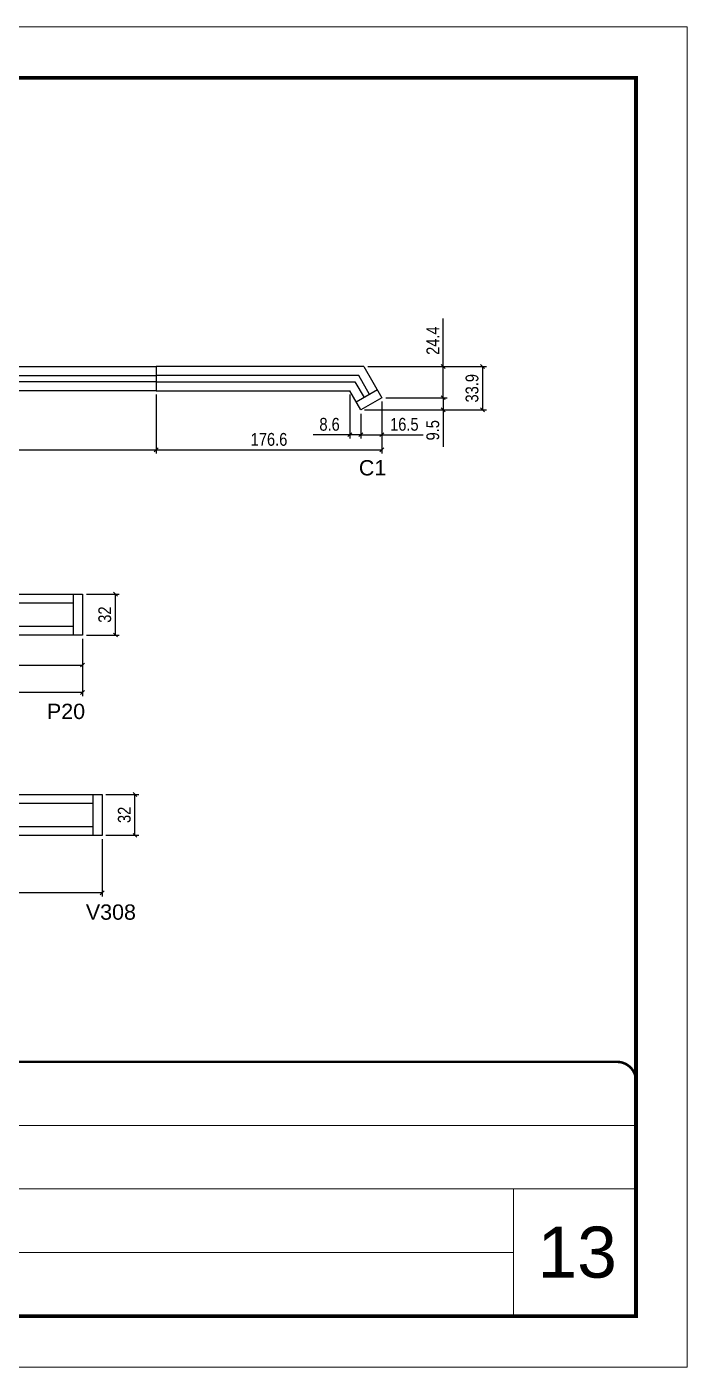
# Model space of a CAD drawing. Extents: x 3090 to 9343, y 762 to 5258.
# Drawn here: x 4058 to 4575, y 762 to 1812 of the extents above; entities that cross this region are included whole.
import ezdxf

# ---------------------------------------------------------------- set-up
doc = ezdxf.new("R2010")
doc.units = 0
doc.linetypes.add('CONTINUO', pattern=[0])
doc.linetypes.add('DASHED', pattern=[0.75, 0.5, -0.25])
for name, color, linetype in [('5', 5, 'Continuous'), ('Painéis', 200, 'Continuous'), ('SARR_2.2x7', 40, 'Continuous')]:
    doc.layers.add(name, color=color, linetype=linetype)
for name, color, linetype, lineweight in [('CARIMBO', 255, 'Continuous', 9), ('Escoras', 2, 'Continuous', 25), ('Folhas', 255, 'Continuous', 9), ('Romaneio', 3, 'Continuous', 13), ('SARRAFO DE PRESSAO', 251, 'DASHED', 9)]:
    doc.layers.add(name, color=color, linetype=linetype, lineweight=lineweight)
doc.styles.add('ARIAL', font='arial.ttf')
doc.styles.add('COTA TECNICA-50', font='techl___.ttf', dxfattribs={"height": 10})
doc.styles.get("Standard").update_dxf_attribs({"font": 'arial.ttf'})
doc.dimstyles.new('COTA PAINEL-50', dxfattribs={"dimtxt": 10, "dimasz": 3, "dimexe": 3, "dimexo": 3, "dimgap": 3, "dimtad": 1, "dimdec": 1, "dimzin": 12, "dimdsep": 46, "dimtxsty": 'COTA TECNICA-50', "dimblk1": 'OBLIQUE', "dimblk2": 'OBLIQUE', "dimsah": 1, "dimcen": 0.9, "dimclrd": 4, "dimclre": 4, "dimclrt": 240, "dimadec": 1, "dimazin": 3, "dimtfac": 1, "dimtdec": 1, "dimtmove": 0, "dimatfit": 3, "dimfxl": 1, "dimtolj": 1, "dimtzin": 12, "dimarcsym": 0})

# ---------------------------------------------------------------- blocks, each defined once
blk = doc.blocks.new('9999999999')
at = {"color": 30, "linetype": 'CONTINUO'}
for p, q in [((98564.6, 34379.6), (99584, 34379.6)), ((98564.6, 34329.8), (99488, 34329.8)), ((99584, 34329.8), (99488, 34329.8)), ((99488, 34329.8), (99488, 34230.2)), ((98564.6, 34280), (99488, 34280))]:
    blk.add_line(p, q, dxfattribs=at)
at = {"color": 30, "linetype": 'CONTINUO', "const_width": 2}
blk.add_lwpolyline([(99584, 34230.2), (99584, 34414.4, 0.414214), (99569, 34429.4), (98229, 34429.4, 0.414214), (98214, 34414.4), (98214, 34245.2, 0.414214), (98229, 34230.2), (99584, 34230.2)], format="xyb", dxfattribs=at)
at = {"layer": 'Folhas'}
blk.add_lwpolyline([(98139, 34190.2), (99624, 34190.2), (99624, 35240.2), (98139, 35240.2)], close=True, dxfattribs=at)
at = {"layer": 'Folhas', "color": 30, "const_width": 3}
blk.add_lwpolyline([(98214, 34230.2), (99584, 34230.2), (99584, 35200.2), (98214, 35200.2)], close=True, dxfattribs=at)
blk = doc.blocks.new('_Oblique')
at = {"color": 0, "linetype": 'ByBlock', "lineweight": -2}
blk.add_line((-0.5, -0.5), (0.5, 0.5), dxfattribs=at)
blk = doc.blocks.new('*D402')
at = {"layer": 'Defpoints', "color": 0, "linetype": 'ByBlock', "transparency": 16777216}
for p in [(4159.4, 1526.8), (4336, 1521.4), (4336, 1480.6)]:
    blk.add_point(p, dxfattribs=at)
at = {"layer": 'Escoras', "color": 4, "linetype": 'ByBlock', "lineweight": -2, "transparency": 16777216}
for p, q in [((4159.4, 1523.8), (4159.4, 1477.6)), ((4336, 1518.4), (4336, 1477.6)), ((4159.4, 1480.6), (4336, 1480.6))]:
    blk.add_line(p, q, dxfattribs=at)
at = {"layer": 'Escoras', "color": 4, "linetype": 'ByBlock', "lineweight": -2, "transparency": 16777216, "xscale": 3, "yscale": 3, "zscale": 3, "rotation": 180}
blk.add_blockref('_Oblique', (4159.4, 1480.6), dxfattribs=at)
at = {"layer": 'Escoras', "color": 4, "linetype": 'ByBlock', "lineweight": -2, "transparency": 16777216, "xscale": 3, "yscale": 3, "zscale": 3}
blk.add_blockref('_Oblique', (4336, 1480.6), dxfattribs=at)
at = {"layer": 'Escoras', "color": 240, "linetype": 'ByBlock', "transparency": 16777216, "insert": (4247.7, 1488.7), "char_height": 10, "attachment_point": 5, "style": 'COTA TECNICA-50'}
blk.add_mtext('\\A1;176.6', dxfattribs=at)
blk = doc.blocks.new('*D403')
at = {"layer": 'Defpoints', "color": 0, "linetype": 'ByBlock', "transparency": 16777216}
for p in [(4321.9, 1545.8), (4384, 1545.8), (4336, 1521.4)]:
    blk.add_point(p, dxfattribs=at)
at = {"layer": 'Escoras', "color": 4, "linetype": 'ByBlock', "lineweight": -2, "transparency": 16777216}
for p, q in [((4384, 1545.8), (4384, 1583.4)), ((4324.9, 1545.8), (4387, 1545.8)), ((4384, 1521.4), (4384, 1545.8)), ((4339, 1521.4), (4387, 1521.4))]:
    blk.add_line(p, q, dxfattribs=at)
at = {"layer": 'Escoras', "color": 4, "linetype": 'ByBlock', "lineweight": -2, "transparency": 16777216, "xscale": 3, "yscale": 3, "zscale": 3}
for p, rotation in [((4384, 1545.8), 90), ((4384, 1521.4), 270)]:
    blk.add_blockref('_Oblique', p, dxfattribs=dict(at, rotation=rotation))
at = {"layer": 'Escoras', "color": 240, "linetype": 'ByBlock', "transparency": 16777216, "insert": (4375.9, 1566.1), "char_height": 10, "attachment_point": 5, "rotation": 90, "style": 'COTA TECNICA-50'}
blk.add_mtext('\\A1;24.4', dxfattribs=at)
blk = doc.blocks.new('*D404')
at = {"layer": 'Defpoints', "color": 0, "linetype": 'ByBlock', "transparency": 16777216}
for p in [(4336, 1521.4), (4319.5, 1511.9), (4384, 1511.9)]:
    blk.add_point(p, dxfattribs=at)
at = {"layer": 'Escoras', "color": 4, "linetype": 'ByBlock', "lineweight": -2, "transparency": 16777216}
for p, q in [((4339, 1521.4), (4387, 1521.4)), ((4384, 1521.4), (4384, 1511.9)), ((4322.5, 1511.9), (4387, 1511.9)), ((4384, 1511.9), (4384, 1482.8))]:
    blk.add_line(p, q, dxfattribs=at)
at = {"layer": 'Escoras', "color": 4, "linetype": 'ByBlock', "lineweight": -2, "transparency": 16777216, "xscale": 3, "yscale": 3, "zscale": 3}
for p, rotation in [((4384, 1521.4), 90), ((4384, 1511.9), 270)]:
    blk.add_blockref('_Oblique', p, dxfattribs=dict(at, rotation=rotation))
at = {"layer": 'Escoras', "color": 240, "linetype": 'ByBlock', "transparency": 16777216, "insert": (4375.9, 1495.9), "char_height": 10, "attachment_point": 5, "rotation": 90, "style": 'COTA TECNICA-50'}
blk.add_mtext('\\A1;9.5', dxfattribs=at)
blk = doc.blocks.new('*D92')
at = {"layer": 'Defpoints', "color": 0, "linetype": 'ByBlock', "transparency": 16777216}
for p in [(4321.9, 1545.8), (4319.5, 1511.9), (4414.8, 1511.9)]:
    blk.add_point(p, dxfattribs=at)
at = {"layer": 'Escoras', "color": 4, "linetype": 'ByBlock', "lineweight": -2, "transparency": 16777216}
for p, q in [((4324.9, 1545.8), (4417.8, 1545.8)), ((4414.8, 1545.8), (4414.8, 1511.9)), ((4322.5, 1511.9), (4417.8, 1511.9))]:
    blk.add_line(p, q, dxfattribs=at)
at = {"layer": 'Escoras', "color": 4, "linetype": 'ByBlock', "lineweight": -2, "transparency": 16777216, "xscale": 3, "yscale": 3, "zscale": 3}
for p, rotation in [((4414.8, 1545.8), 90), ((4414.8, 1511.9), 270)]:
    blk.add_blockref('_Oblique', p, dxfattribs=dict(at, rotation=rotation))
at = {"layer": 'Escoras', "color": 240, "linetype": 'ByBlock', "transparency": 16777216, "insert": (4406.6, 1528.8), "char_height": 10, "attachment_point": 5, "rotation": 90, "style": 'COTA TECNICA-50'}
blk.add_mtext('\\A1;33.9', dxfattribs=at)
blk = doc.blocks.new('*D93')
at = {"layer": 'Defpoints', "color": 0, "linetype": 'ByBlock', "transparency": 16777216}
for p in [(4336, 1521.4), (4319.5, 1511.9), (4336, 1492.4)]:
    blk.add_point(p, dxfattribs=at)
at = {"layer": 'Escoras', "color": 4, "linetype": 'ByBlock', "lineweight": -2, "transparency": 16777216}
for p, q in [((4336, 1518.4), (4336, 1489.4)), ((4319.5, 1508.9), (4319.5, 1489.4)), ((4319.5, 1492.4), (4336, 1492.4)), ((4336, 1492.4), (4368.3, 1492.4))]:
    blk.add_line(p, q, dxfattribs=at)
at = {"layer": 'Escoras', "color": 4, "linetype": 'ByBlock', "lineweight": -2, "transparency": 16777216, "xscale": 3, "yscale": 3, "zscale": 3, "rotation": 180}
blk.add_blockref('_Oblique', (4319.5, 1492.4), dxfattribs=at)
at = {"layer": 'Escoras', "color": 4, "linetype": 'ByBlock', "lineweight": -2, "transparency": 16777216, "xscale": 3, "yscale": 3, "zscale": 3}
blk.add_blockref('_Oblique', (4336, 1492.4), dxfattribs=at)
at = {"layer": 'Escoras', "color": 240, "linetype": 'ByBlock', "transparency": 16777216, "insert": (4353.6, 1500.5), "char_height": 10, "attachment_point": 5, "style": 'COTA TECNICA-50'}
blk.add_mtext('\\A1;16.5', dxfattribs=at)
blk = doc.blocks.new('*D405')
at = {"layer": 'Defpoints', "color": 0, "linetype": 'ByBlock', "transparency": 16777216}
for p in [(4310.9, 1526.8), (4319.5, 1511.9), (4310.9, 1492.4)]:
    blk.add_point(p, dxfattribs=at)
at = {"layer": 'Escoras', "color": 4, "linetype": 'ByBlock', "lineweight": -2, "transparency": 16777216}
for p, q in [((4310.9, 1523.8), (4310.9, 1489.4)), ((4319.5, 1508.9), (4319.5, 1489.4)), ((4310.9, 1492.4), (4282.3, 1492.4)), ((4319.5, 1492.4), (4310.9, 1492.4))]:
    blk.add_line(p, q, dxfattribs=at)
at = {"layer": 'Escoras', "color": 4, "linetype": 'ByBlock', "lineweight": -2, "transparency": 16777216, "xscale": 3, "yscale": 3, "zscale": 3, "rotation": 180}
blk.add_blockref('_Oblique', (4310.9, 1492.4), dxfattribs=at)
at = {"layer": 'Escoras', "color": 4, "linetype": 'ByBlock', "lineweight": -2, "transparency": 16777216, "xscale": 3, "yscale": 3, "zscale": 3}
blk.add_blockref('_Oblique', (4319.5, 1492.4), dxfattribs=at)
at = {"layer": 'Escoras', "color": 240, "linetype": 'ByBlock', "transparency": 16777216, "insert": (4295.1, 1500.5), "char_height": 10, "attachment_point": 5, "style": 'COTA TECNICA-50'}
blk.add_mtext('\\A1;8.6', dxfattribs=at)
blk = doc.blocks.new('*D105')
at = {"layer": 'Defpoints', "color": 0, "linetype": 'ByBlock', "transparency": 16777216}
for p in [(3957.8, 1335.5), (4101.8, 1335.5), (4101.8, 1312)]:
    blk.add_point(p, dxfattribs=at)
at = {"layer": 'Romaneio', "color": 4, "linetype": 'ByBlock', "lineweight": -2, "transparency": 16777216}
for p, q in [((3957.8, 1332.5), (3957.8, 1309)), ((4101.8, 1332.5), (4101.8, 1309)), ((3957.8, 1312), (4101.8, 1312))]:
    blk.add_line(p, q, dxfattribs=at)
at = {"layer": 'Romaneio', "color": 4, "linetype": 'ByBlock', "lineweight": -2, "transparency": 16777216, "xscale": 3, "yscale": 3, "zscale": 3, "rotation": 180}
blk.add_blockref('_Oblique', (3957.8, 1312), dxfattribs=at)
at = {"layer": 'Romaneio', "color": 4, "linetype": 'ByBlock', "lineweight": -2, "transparency": 16777216, "xscale": 3, "yscale": 3, "zscale": 3}
blk.add_blockref('_Oblique', (4101.8, 1312), dxfattribs=at)
at = {"layer": 'Romaneio', "color": 240, "linetype": 'ByBlock', "transparency": 16777216, "insert": (4029.8, 1320.1), "char_height": 10, "attachment_point": 5, "style": 'COTA TECNICA-50'}
blk.add_mtext('\\A1;144', dxfattribs=at)
blk = doc.blocks.new('*D106')
at = {"layer": 'Defpoints', "color": 0, "linetype": 'ByBlock', "transparency": 16777216}
for p in [(3469.8, 1335.5), (4101.8, 1335.5), (3469.8, 1290.5)]:
    blk.add_point(p, dxfattribs=at)
at = {"layer": 'Romaneio', "color": 4, "linetype": 'ByBlock', "lineweight": -2, "transparency": 16777216}
for p, q in [((3469.8, 1332.5), (3469.8, 1287.5)), ((4101.8, 1332.5), (4101.8, 1287.5)), ((4101.8, 1290.5), (3469.8, 1290.5))]:
    blk.add_line(p, q, dxfattribs=at)
at = {"layer": 'Romaneio', "color": 4, "linetype": 'ByBlock', "lineweight": -2, "transparency": 16777216, "xscale": 3, "yscale": 3, "zscale": 3, "rotation": 180}
blk.add_blockref('_Oblique', (3469.8, 1290.5), dxfattribs=at)
at = {"layer": 'Romaneio', "color": 4, "linetype": 'ByBlock', "lineweight": -2, "transparency": 16777216, "xscale": 3, "yscale": 3, "zscale": 3}
blk.add_blockref('_Oblique', (4101.8, 1290.5), dxfattribs=at)
at = {"layer": 'Romaneio', "color": 240, "linetype": 'ByBlock', "transparency": 16777216, "insert": (3785.8, 1298.7), "char_height": 10, "attachment_point": 5, "style": 'COTA TECNICA-50'}
blk.add_mtext('\\A1;632', dxfattribs=at)
blk = doc.blocks.new('*D111')
at = {"layer": 'Defpoints', "color": 0, "linetype": 'ByBlock', "transparency": 16777216}
for p in [(4117.1, 1210.6), (4142.8, 1210.6), (4117.1, 1178.6)]:
    blk.add_point(p, dxfattribs=at)
at = {"layer": 'Romaneio', "color": 4, "linetype": 'ByBlock', "lineweight": -2, "transparency": 16777216}
for p, q in [((4120.1, 1210.6), (4145.8, 1210.6)), ((4142.8, 1178.6), (4142.8, 1210.6)), ((4120.1, 1178.6), (4145.8, 1178.6))]:
    blk.add_line(p, q, dxfattribs=at)
at = {"layer": 'Romaneio', "color": 4, "linetype": 'ByBlock', "lineweight": -2, "transparency": 16777216, "xscale": 3, "yscale": 3, "zscale": 3}
for p, rotation in [((4142.8, 1210.6), 90), ((4142.8, 1178.6), 270)]:
    blk.add_blockref('_Oblique', p, dxfattribs=dict(at, rotation=rotation))
at = {"layer": 'Romaneio', "color": 240, "linetype": 'ByBlock', "transparency": 16777216, "insert": (4134.5, 1194.6), "char_height": 10, "attachment_point": 5, "rotation": 90, "style": 'COTA TECNICA-50'}
blk.add_mtext('\\A1;32', dxfattribs=at)
blk = doc.blocks.new('*D423')
at = {"layer": 'Defpoints', "color": 0, "linetype": 'ByBlock', "transparency": 16777216}
for p in [(3892.1, 1178.6), (4117.1, 1178.6), (3892.1, 1133.6)]:
    blk.add_point(p, dxfattribs=at)
at = {"layer": 'Romaneio', "color": 4, "linetype": 'ByBlock', "lineweight": -2, "transparency": 16777216}
for p, q in [((3892.1, 1175.6), (3892.1, 1130.6)), ((4117.1, 1175.6), (4117.1, 1130.6)), ((4117.1, 1133.6), (3892.1, 1133.6))]:
    blk.add_line(p, q, dxfattribs=at)
at = {"layer": 'Romaneio', "color": 4, "linetype": 'ByBlock', "lineweight": -2, "transparency": 16777216, "xscale": 3, "yscale": 3, "zscale": 3, "rotation": 180}
blk.add_blockref('_Oblique', (3892.1, 1133.6), dxfattribs=at)
at = {"layer": 'Romaneio', "color": 4, "linetype": 'ByBlock', "lineweight": -2, "transparency": 16777216, "xscale": 3, "yscale": 3, "zscale": 3}
blk.add_blockref('_Oblique', (4117.1, 1133.6), dxfattribs=at)
at = {"layer": 'Romaneio', "color": 240, "linetype": 'ByBlock', "transparency": 16777216, "insert": (4004.6, 1141.7), "char_height": 10, "attachment_point": 5, "style": 'COTA TECNICA-50'}
blk.add_mtext('\\A1;225', dxfattribs=at)
blk = doc.blocks.new('*D112')
at = {"layer": 'Defpoints', "color": 0, "linetype": 'ByBlock', "transparency": 16777216}
for p in [(4101.8, 1367.5), (4127.5, 1367.5), (4101.8, 1335.5)]:
    blk.add_point(p, dxfattribs=at)
at = {"layer": 'Romaneio', "color": 4, "linetype": 'ByBlock', "lineweight": -2, "transparency": 16777216}
for p, q in [((4104.8, 1367.5), (4130.5, 1367.5)), ((4127.5, 1335.5), (4127.5, 1367.5)), ((4104.8, 1335.5), (4130.5, 1335.5))]:
    blk.add_line(p, q, dxfattribs=at)
at = {"layer": 'Romaneio', "color": 4, "linetype": 'ByBlock', "lineweight": -2, "transparency": 16777216, "xscale": 3, "yscale": 3, "zscale": 3}
for p, rotation in [((4127.5, 1367.5), 90), ((4127.5, 1335.5), 270)]:
    blk.add_blockref('_Oblique', p, dxfattribs=dict(at, rotation=rotation))
at = {"layer": 'Romaneio', "color": 240, "linetype": 'ByBlock', "transparency": 16777216, "insert": (4119.2, 1351.5), "char_height": 10, "attachment_point": 5, "rotation": 90, "style": 'COTA TECNICA-50'}
blk.add_mtext('\\A1;32', dxfattribs=at)
blk = doc.blocks.new('*D504')
at = {"layer": 'Defpoints', "color": 0, "linetype": 'ByBlock', "transparency": 16777216}
for p in [(3915.4, 1526.8), (4159.4, 1526.8), (4159.4, 1480.6)]:
    blk.add_point(p, dxfattribs=at)
at = {"layer": 'Romaneio', "color": 4, "linetype": 'ByBlock', "lineweight": -2, "transparency": 16777216}
for p, q in [((3915.4, 1523.8), (3915.4, 1477.6)), ((4159.4, 1523.8), (4159.4, 1477.6)), ((3915.4, 1480.6), (4159.4, 1480.6))]:
    blk.add_line(p, q, dxfattribs=at)
at = {"layer": 'Romaneio', "color": 4, "linetype": 'ByBlock', "lineweight": -2, "transparency": 16777216, "xscale": 3, "yscale": 3, "zscale": 3, "rotation": 180}
blk.add_blockref('_Oblique', (3915.4, 1480.6), dxfattribs=at)
at = {"layer": 'Romaneio', "color": 4, "linetype": 'ByBlock', "lineweight": -2, "transparency": 16777216, "xscale": 3, "yscale": 3, "zscale": 3}
blk.add_blockref('_Oblique', (4159.4, 1480.6), dxfattribs=at)
at = {"layer": 'Romaneio', "color": 240, "linetype": 'ByBlock', "transparency": 16777216, "insert": (4037.4, 1488.7), "char_height": 10, "attachment_point": 5, "style": 'COTA TECNICA-50'}
blk.add_mtext('\\A1;244', dxfattribs=at)

msp = doc.modelspace()

# ---------------------------------------------------------------- linework, layer by layer
at = {"layer": 'Painéis', "linetype": 'Continuous'}
for points in [[(3915.39, 1545.78), (4159.39, 1545.78), (4159.39, 1526.78), (3915.39, 1526.78)], [(3957.79, 1335.46), (3957.79, 1367.46), (4101.79, 1367.46), (4101.79, 1335.46)], [(4117.09, 1178.56), (3892.06, 1178.56), (3892.06, 1210.56), (4117.09, 1210.56)]]:
    msp.add_lwpolyline(points, close=True, dxfattribs=at)
for points in [[(4321.91, 1545.78), (4159.39, 1545.78)], [(4321.91, 1545.78), (4335.98, 1521.41), (4319.52, 1511.91), (4310.94, 1526.78)], [(4159.39, 1526.78), (4310.94, 1526.78)]]:
    msp.add_lwpolyline(points, dxfattribs=at)
at = {"layer": 'SARR_2.2x7', "linetype": 'Continuous'}
for p, q in [((3915.39, 1538.78), (4159.39, 1538.78)), ((4159.39, 1533.78), (3915.39, 1533.78)), ((4332.48, 1527.47), (4316.02, 1517.97)), ((4094.79, 1335.46), (4094.79, 1367.46)), ((4094.79, 1360.46), (3957.79, 1360.46)), ((3957.79, 1342.46), (4094.79, 1342.46)), ((4110.09, 1178.56), (4110.09, 1210.56)), ((4110.09, 1203.56), (3899.06, 1203.56)), ((3899.06, 1185.56), (4110.09, 1185.56))]:
    msp.add_line(p, q, dxfattribs=at)
for points in [[(4326.42, 1523.97), (4317.87, 1538.78), (4159.39, 1538.78)], [(4159.39, 1533.78), (4314.98, 1533.78), (4322.09, 1521.47)]]:
    msp.add_lwpolyline(points, dxfattribs=at)

# ---------------------------------------------------------------- block references
at = {"layer": 'SARRAFO DE PRESSAO', "color": 6, "linetype": 'ByBlock'}
msp.add_blockref('9999999999', (-95049.05, -33428.25), dxfattribs=at)

# ---------------------------------------------------------------- texts
at = {"layer": '5', "linetype": 'Continuous'}
for s, p in [('C1', (4318.02, 1460.51)), ('P20', (4073.94, 1269.69)), ('V308', (4104.39, 1112.47))]:
    msp.add_text(s, height=12, rotation=359.99996, dxfattribs=at).set_placement(p)
at = {"layer": 'CARIMBO', "style": 'ARIAL'}
msp.add_text('13', height=40, dxfattribs=at).set_placement((4457.79, 832.09))

# ---------------------------------------------------------------- dimensions: what is measured, and where the dimension line sits
at = {"layer": 'Escoras', "linetype": 'ByBlock'}
for base, p2, picture, middle in [((4384.02, 1545.78), (4321.91, 1545.78), '*D403', (4375.95, 1566.09)), ((4384.02, 1511.91), (4319.52, 1511.91), '*D404', (4375.88, 1495.87))]:
    dim = msp.add_linear_dim(base=base, p1=(4335.98, 1521.41), p2=p2, angle=90, dimstyle='COTA PAINEL-50', override={"dimarcsym": 1}, dxfattribs=at)
    dim.commit()
    dim.dimension.update_dxf_attribs({"geometry": picture, "text_midpoint": middle})
dim = msp.add_linear_dim(base=(4414.85, 1511.91), p1=(4321.91, 1545.78), p2=(4319.52, 1511.91), angle=90, dimstyle='COTA PAINEL-50', override={"dimarcsym": 1}, dxfattribs=at)
dim.commit()
dim.dimension.update_dxf_attribs({"geometry": '*D92', "text_midpoint": (4414.85, 1528.84), "dimtype": 160})
for base, p1, p2, picture, middle in [((4335.98, 1480.61), (4159.39, 1526.78), (4335.98, 1521.41), '*D402', (4247.69, 1488.72)), ((4310.94, 1492.38), (4319.52, 1511.91), (4310.94, 1526.78), '*D405', (4295.11, 1500.5)), ((4335.98, 1492.38), (4319.52, 1511.91), (4335.98, 1521.41), '*D93', (4353.63, 1500.49))]:
    dim = msp.add_linear_dim(base=base, p1=p1, p2=p2, dimstyle='COTA PAINEL-50', override={"dimarcsym": 1}, dxfattribs=at)
    dim.commit()
    dim.dimension.update_dxf_attribs({"geometry": picture, "text_midpoint": middle})
at = {"layer": 'Romaneio', "linetype": 'ByBlock'}
for p1, p2, distance, picture, middle in [((3915.39, 1526.78), (4159.39, 1526.78), -46.16, '*D504', (4037.39, 1488.69)), ((4101.79, 1335.46), (4101.79, 1367.46), -25.68, '*D112', (4119.24, 1351.46)), ((4117.09, 1178.56), (4117.09, 1210.56), -25.68, '*D111', (4134.54, 1194.56))]:
    dim = msp.add_aligned_dim(p1=p1, p2=p2, distance=distance, dimstyle='COTA PAINEL-50', override={"dimarcsym": 1}, dxfattribs=at)
    dim.commit()
    dim.dimension.update_dxf_attribs({"geometry": picture, "text_midpoint": middle})
for base, p1, p2, override, picture, middle in [((3469.79, 1290.5), (4101.79, 1335.46), (3469.79, 1335.46), {"dimtmove": 1, "dimarcsym": 1}, '*D106', (3785.79, 1298.72)), ((4101.79, 1312), (3957.79, 1335.46), (4101.79, 1335.46), {"dimtmove": 1, "dimarcsym": 1}, '*D105', (4029.79, 1320.07)), ((3892.06, 1133.61), (4117.09, 1178.56), (3892.06, 1178.56), {"dimarcsym": 1}, '*D423', (4004.57, 1141.72))]:
    dim = msp.add_linear_dim(base=base, p1=p1, p2=p2, dimstyle='COTA PAINEL-50', override=override, dxfattribs=at)
    dim.commit()
    dim.dimension.update_dxf_attribs({"geometry": picture, "text_midpoint": middle})

doc.saveas('drawing.dxf')
